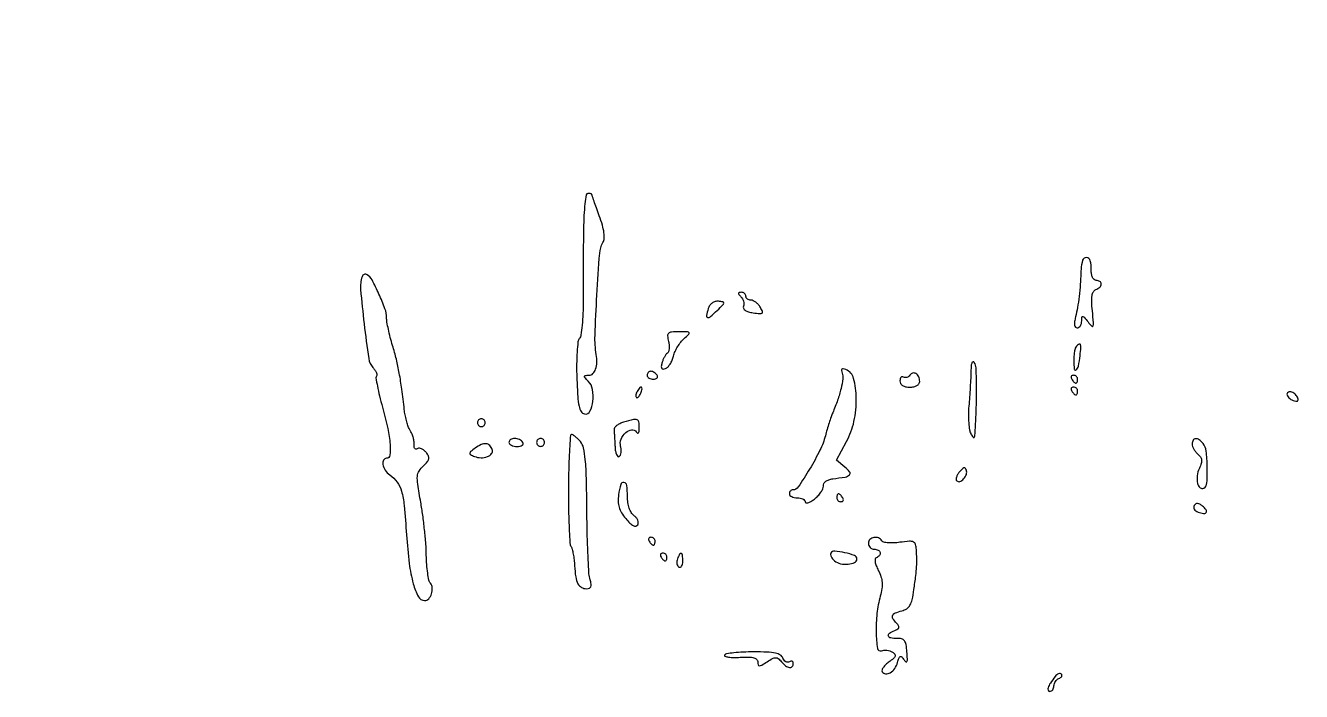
# Model space of a CAD drawing. Extents: x 0 to 4160, y 0 to 3120.
# Drawn here: x 1269.6 to 1592.7, y 2273 to 2441.5 of the extents above; entities that cross this region are included whole.
import ezdxf

# ---------------------------------------------------------------- set-up
doc = ezdxf.new("R2010")
doc.units = 0

msp = doc.modelspace()

# ---------------------------------------------------------------- linework, layer by layer
for points in [[(4159.499279, 606.274193, 0.000001), (4159.667734, 974.478125, 0.000057)], [(757.647081, 3119.740147, 0.000002), (520.492565, 3119.487217, 0.4139)], [(1964.75, 0.149832, 0.000016), (2717.930904, 0.232101, 0.000028), (3351.473438, 0.357111)]]:
    msp.add_lwpolyline(points, format="xyb")
for points in [[(1410.869643, 2389.75, 0.001388), (1410.822577, 2385.591125, 0.000867), (1410.789421, 2380.720313, 0.00087), (1410.773427, 2375.920687, 0.001584), (1410.779603, 2372, -0.010724), (1410.723773, 2368.657959, -0.014584), (1410.520919, 2365.649099, -0.011425), (1410.225106, 2363.181982, -0.137872), (1409.842358, 2362.316081, 0.145683), (1409.472094, 2361.442483, 0.011395), (1409.24525, 2358.893684, 0.01477), (1409.131975, 2355.786574, 0.010741), (1409.182397, 2352.327892, 0.006633), (1409.413275, 2347.650849, 0.037105), (1409.755009, 2345.167763, 0.081766), (1410.29128, 2343.801809, 0.214287), (1411.134628, 2343.210706, 0.335812), (1412.506689, 2343.888474, 0.087694), (1413.25325, 2346.398688, 0.072733), (1413.159154, 2349.426028, 0.153467), (1412.083504, 2351.487925, -0.011086), (1411.216485, 2352.394267, -0.222044), (1411.104861, 2352.75, -0.351382), (1411.323312, 2352.958478, -0.021562), (1412.285714, 2353, 0.202458), (1413.25967, 2353.411226, 0.110711), (1413.950182, 2354.534349, 0.077644), (1414.25317, 2356.240642, 0.046778), (1414.10352, 2358.294704, -0.050005), (1413.787774, 2363.050867, -0.006373), (1414.263853, 2373.307422, -0.00398), (1414.976075, 2383.907291, -0.10922), (1415.777183, 2386.566332, 0.109927), (1416.097295, 2387.634248, 0.051437), (1416.053003, 2389.084664, 0.037686), (1415.655948, 2390.959979, 0.016613), (1414.864779, 2393.369949, -0.00156), (1414.150021, 2395.344525, -0.002431), (1413.547779, 2397.050692, -0.000686), (1413.033064, 2398.53837, -0.083121), (1413, 2398.735883, 0.288579), (1412.935728, 2398.837969, 0.047233), (1412.70625, 2398.922416, 0.03963), (1412.383213, 2398.980865, 0.024951), (1412, 2399, 0.364081), (1411.577734, 2398.645536, 0.013136), (1411.243978, 2396.404911, 0.017757), (1410.989535, 2393.456589, 0.009122)], [(1536.863571, 2379.833333, -0.007305), (1536.656584, 2376.108754, -0.011412), (1536.358522, 2372.911314, -0.01319), (1535.963016, 2370.14782, -0.019457), (1535.458351, 2367.75, 0.027043), (1535.227771, 2366.565603, 0.07302), (1535.234248, 2365.710894, 0.134593), (1535.46381, 2365.19813, 0.224218), (1535.883423, 2365, 0.153142), (1536.311798, 2365.134355, 0.095846), (1536.681348, 2365.514062, 0.079094), (1536.936418, 2366.080855, 0.06179), (1537.031803, 2366.75, -0.023959), (1537.095529, 2367.712968, -0.425929), (1537.318456, 2367.882965, -0.181365), (1537.684612, 2367.676877, -0.007627), (1538.644243, 2366.5, 0.025665), (1539.578047, 2365.435586, 0.547678), (1539.918611, 2365.505603, 0.114123), (1540.022266, 2366.24842, 0.003561), (1539.726794, 2369.325266, -0.01533), (1539.558004, 2371.658912, -0.05148), (1539.651781, 2373.186232, -0.089509), (1539.997035, 2374.153833, -0.172458), (1540.614354, 2374.682255, 0.095344), (1541.594658, 2375.292115, 0.200025), (1541.961589, 2376.09362, 0.270363), (1541.613161, 2376.741205, 0.138138), (1540.694311, 2377, -0.185497), (1540.180956, 2377.197239, -0.099953), (1539.771573, 2377.749499, -0.07225), (1539.513073, 2378.602017, -0.04279), (1539.444311, 2379.664447, 0.065107), (1539.189728, 2381.987947, 0.327588), (1538.247598, 2382.779062, 0.345057), (1537.263181, 2382.106769, 0.066643)], [(1354.809091, 2377.927274, 0.102409), (1354.428521, 2374.707299, 0.007932), (1355.320637, 2366.019358, 0.006317), (1356.480267, 2357.205917, 0.149117), (1357.536321, 2354.959866, -0.033121), (1358.059124, 2354.299087, -0.049616), (1358.41418, 2353.655263, -0.062792), (1358.568291, 2353.118133, -0.239262), (1358.463271, 2352.796604, 0.240758), (1358.314712, 2352.33738, 0.006938), (1358.680054, 2350.253146, 0.012579), (1359.218794, 2347.756888, 0.008154), (1359.961089, 2344.897855, -0.013766), (1361.299205, 2339.495426, -0.033737), (1361.901854, 2335.448353, -0.048643), (1361.856666, 2332.764145, -0.381192), (1361, 2332, 0.278928), (1360.218644, 2331.527343, 0.17007), (1360.056945, 2330.426347, 0.1027), (1360.657461, 2328.989095, 0.086555), (1361.811207, 2327.806704, -0.078297), (1363.685556, 2325.947816, -0.090535), (1364.784278, 2323.688799, -0.044714), (1365.453382, 2320.068137, -0.006507), (1366.055006, 2312.597514, 0.014047), (1366.747944, 2305.35885, 0.036587), (1367.769715, 2300.230677, 0.053446), (1369.057923, 2296.973345, 0.276914), (1370.643011, 2296.007802, 0.210454), (1371.664623, 2296.449433, 0.107011), (1372.39178, 2297.677211, 0.098721), (1372.580605, 2299.183719, 0.156409), (1372.099287, 2300.380366, -0.121832), (1371.728924, 2301.146578, -0.016051), (1371.410979, 2302.937655, -0.017854), (1371.174081, 2305.125029, -0.014099), (1371.069398, 2307.503618, 0.015011), (1370.94004, 2310.325606, 0.007397), (1370.614978, 2313.902788, 0.007333), (1370.167748, 2317.60925, 0.010613), (1369.655379, 2320.867575, -0.006114), (1368.895446, 2325.43222, -0.056225), (1368.814446, 2327.435541, -0.120091), (1369.241639, 2328.764776, -0.067798), (1370.31929, 2330.082837, 0.028233), (1371.311968, 2331.118269, 0.125108), (1371.682788, 2331.868705, 0.166372), (1371.596679, 2332.584641, 0.0609), (1371.037968, 2333.454252, 0.049598), (1370.48854, 2333.996648, 0.063595), (1369.884391, 2334.369407, 0.07757), (1369.319835, 2334.526247, 0.169013), (1368.886693, 2334.429973, -0.096707), (1368.548493, 2334.30238, -0.174428), (1368.260466, 2334.354029, -0.171182), (1368.067758, 2334.578731, -0.09272), (1368, 2334.940983, 0.020289), (1367.949073, 2336.195475, 0.045373), (1367.786056, 2337.134827, 0.042015), (1367.447542, 2338.072377, 0.015231), (1366.817792, 2339.340459, -0.040792), (1366.415258, 2340.266969, -0.017147), (1366.021175, 2341.568399, -0.01683), (1365.692828, 2342.995899, -0.021018), (1365.489074, 2344.340459, 0.006028), (1364.866206, 2349.487827, 0.012114), (1364.227616, 2353.529571, 0.014351), (1363.478934, 2357.048544, 0.014047), (1362.524918, 2360.544239, -0.010155), (1361.94867, 2362.592809, -0.010353), (1361.460054, 2364.650008, -0.01017), (1361.109269, 2366.453071, -0.041664), (1361.010824, 2367.562171, 0.086832), (1360.604602, 2369.813977, 0.018205), (1359.083041, 2373.535519, 0.015807), (1357.316904, 2377.135179, 0.133148), (1356.092788, 2378.442654, 0.108479), (1355.713327, 2378.5758, 0.12645), (1355.335391, 2378.526307, 0.121723), (1355.017766, 2378.297611, 0.095982)], [(1442.455243, 2369.858984, 0.024825), (1441.991107, 2368.0979, 0.419497), (1442.291795, 2367.645248, 0.229126), (1443.012659, 2367.837344, 0.013234), (1444.752, 2369.417158, 0.006389), (1446.169592, 2370.81007, 0.16482), (1446.402687, 2371.286881, 0.399858), (1446.190283, 2371.576509, 0.025523), (1445.048549, 2371.72139, 0.088137), (1444.215684, 2371.637291, 0.086806), (1443.457852, 2371.27156, 0.084146), (1442.850985, 2370.658216, 0.076363)], [(1450.721855, 2372.878145, -0.070404), (1451.114874, 2372.355559, -0.060406), (1451.372605, 2371.716934, -0.062881), (1451.46282, 2371.064095, -0.094815), (1451.361802, 2370.500458, 0.202243), (1451.379791, 2369.950456, 0.135563), (1451.791329, 2369.463128, 0.080225), (1452.620043, 2369.073061, 0.033535), (1453.830201, 2368.811613, 0.011087), (1455.565742, 2368.596079, 0.189589), (1456.108268, 2368.748184, 0.354099), (1456.209933, 2369.159921, 0.029929), (1455.649707, 2370.1893, 0.045572), (1455.12384, 2370.88201, 0.045552), (1454.481115, 2371.468107, 0.049513), (1453.823328, 2371.87082, 0.113082), (1453.259453, 2372, -0.077892), (1452.778323, 2372.07541, -0.090277), (1452.369964, 2372.29375, -0.10078), (1452.096967, 2372.618624, -0.125138), (1452, 2373, 0.119248), (1451.907722, 2373.381414, 0.100665), (1451.6475, 2373.70625, 0.092192), (1451.25832, 2373.924388, 0.081935), (1450.8, 2374, 0.05518), (1450.283088, 2373.94278, 0.331599), (1450.117414, 2373.75, 0.192263), (1450.219973, 2373.430213, 0.023795)], [(1432.395262, 2361.561285, -0.03688), (1432.564567, 2360.587704, -0.047277), (1432.568172, 2359.678643, -0.055129), (1432.421224, 2358.956196, -0.178461), (1432.124377, 2358.576869, 0.093979), (1431.749866, 2358.234232, 0.03314), (1431.351699, 2357.621367, 0.031506), (1430.99322, 2356.873356, 0.032045), (1430.733892, 2356.090402, 0.033846), (1430.566412, 2355.210603, 0.172674), (1430.67414, 2354.732299, 0.271796), (1431.016065, 2354.555799, 0.078198), (1431.621817, 2354.685119, 0.113314), (1432.203566, 2355.076382, 0.045153), (1432.798662, 2355.838716, 0.04169), (1433.316172, 2356.810734, 0.041027), (1433.668533, 2357.860301, -0.045797), (1434.062848, 2358.998786, -0.029318), (1434.713968, 2360.238651, -0.029384), (1435.501945, 2361.38812, -0.047678), (1436.312911, 2362.25, 0.01019), (1437.578313, 2363.407562, 0.375444), (1437.611326, 2363.768635, 0.234623), (1437.215094, 2363.976302, 0.005459), (1435.044602, 2364, 0.018177), (1433.144336, 2363.930893, 0.169425), (1432.402664, 2363.609981, 0.235269), (1432.153292, 2362.956671, 0.037119)], [(1535.666667, 2360.333333, 0.127719), (1535.40797, 2359.893158, 0.02436), (1535.195833, 2358.98125, 0.024553), (1535.048919, 2357.864095, 0.020418), (1535, 2356.666667, 0.031589), (1535.132502, 2354.571483, 0.586621), (1535.623915, 2354.373247, 0.177471), (1536.201019, 2355.331874, 0.018677), (1536.606966, 2357.959829, 0.00822), (1536.812631, 2360.020569, 0.115568), (1536.704389, 2360.751188, 0.461214), (1536.357546, 2360.869727, 0.062691)], [(1508.967449, 2354, -0.007379), (1508.911258, 2352.287738, -0.003025), (1508.786657, 2349.965857, -0.002992), (1508.622848, 2347.474112, -0.003829), (1508.440701, 2345.181642, 0.019101), (1508.335353, 2343.022241, 0.021088), (1508.40148, 2340.93157, 0.021038), (1508.60712, 2339.16457, 0.09281), (1508.958156, 2338.181642, 0.018817), (1509.51793, 2337.300064, 0.422635), (1509.786812, 2337.254545, 0.215653), (1509.973978, 2337.586063, 0.008645), (1510.075778, 2339, 0.005731), (1510.361298, 2345.616986, 0.011495), (1510.406661, 2350.84717, 0.009597), (1510.27233, 2354.854429, 0.128947), (1509.828923, 2356.242568, 0.264426), (1509.508137, 2356.412896, 0.302536), (1509.229152, 2356.215211, 0.070292), (1509.040107, 2355.394566, 0.017004)], [(1427, 2353, 0.153634), (1427.120018, 2352.618621, 0.097988), (1427.457961, 2352.29375, 0.080552), (1427.962904, 2352.074545, 0.062283), (1428.559017, 2352, 0.066118), (1429.110654, 2352.073267, 0.138808), (1429.478525, 2352.29375, 0.191142), (1429.607943, 2352.620352, 0.139169), (1429.5, 2353, 0.06081), (1429.193797, 2353.382515, 0.051032), (1428.7871, 2353.70625, 0.053229), (1428.346558, 2353.926698, 0.089642), (1427.940983, 2354, 0.105429), (1427.581949, 2353.923444, 0.099231), (1427.276414, 2353.70625, 0.096318), (1427.071618, 2353.381732, 0.092995)], [(1476.346462, 2353.539517, -0.123276), (1476.521046, 2352.104841, -0.027184), (1476.077179, 2349.645731, -0.025701), (1475.213434, 2346.690123, -0.018695), (1473.964716, 2343.5, 0.018859), (1473.563241, 2342.473352, 0.006568), (1473.060819, 2340.966944, 0.006513), (1472.550609, 2339.292461, 0.007547), (1472.109905, 2337.685341, -0.052471), (1470.753935, 2334.054217, -0.019587), (1468.134624, 2329.275612, -0.011807), (1465.257472, 2324.728942, -0.250817), (1463.895754, 2324, 0.110862), (1463.554034, 2323.923289, 0.100003), (1463.263128, 2323.70625, 0.094776), (1463.067998, 2323.381812, 0.088351), (1463, 2323, 0.191087), (1463.151477, 2322.618118, 0.088204), (1463.5875, 2322.29375, 0.068025), (1464.234582, 2322.073693, 0.048028), (1465, 2322, -0.050362), (1465.765305, 2321.92272, -0.070333), (1466.4125, 2321.692536, -0.090461), (1466.847824, 2321.352878, -0.183982), (1467, 2320.953315, 0.358403), (1467.200804, 2320.709163, 0.124139), (1467.690635, 2320.735041, 0.059704), (1468.448042, 2321.072425, 0.026987), (1469.351097, 2321.680066, 0.039627), (1470.243207, 2322.471167, 0.041816), (1470.981862, 2323.379867, 0.04562), (1471.475615, 2324.267199, 0.121314), (1471.601097, 2324.976267, -0.142818), (1471.741737, 2325.612886, -0.105392), (1472.215348, 2326.162617, -0.08209), (1472.991222, 2326.572307, -0.050736), (1474, 2326.798551, 0.012466), (1477.127229, 2327.252551, 0.150111), (1478.201255, 2327.794201, 0.383966), (1478.256207, 2328.550938, 0.055657), (1477.081677, 2329.757549), (1474.960433, 2331.5), (1477.480216, 2336.204194, 0.070331), (1479.355507, 2341.320502, 0.055573), (1479.943847, 2347.192358, 0.060623), (1479.276642, 2352.207291, 0.24234), (1477.276445, 2354.447412, 0.046789), (1476.624729, 2354.629814, 0.242801), (1476.278525, 2354.523859, 0.247574), (1476.16851, 2354.182793, 0.048299)], [(1493.5, 2353, -0.088941), (1493.185645, 2352.649431, -0.094986), (1492.775821, 2352.439712, -0.099917), (1492.334982, 2352.402413, -0.110145), (1491.930902, 2352.542705, 0.153598), (1491.57792, 2352.63237, 0.191518), (1491.273452, 2352.49107, 0.129571), (1491.067661, 2352.114487, 0.06068), (1491, 2351.559017, 0.130045), (1491.173602, 2350.902836, 0.12462), (1491.650894, 2350.405902, 0.093033), (1492.435988, 2350.099526, 0.046667), (1493.5, 2350, 0.047734), (1494.521252, 2350.09772, 0.083213), (1495.316268, 2350.394098, 0.111514), (1495.818168, 2350.856992, 0.15208), (1496, 2351.440983, 0.10389), (1495.752183, 2352.620803, 0.150912), (1495.060642, 2353.419467, 0.211498), (1494.214424, 2353.539359, 0.187427)], [(1534.5, 2352, 0.029505), (1534.768994, 2351.617226, 0.035638), (1535.066025, 2351.29375, 0.038439), (1535.34829, 2351.065539, 0.151918), (1535.559017, 2351, 0.210953), (1535.727648, 2351.07446, 0.081139), (1535.870461, 2351.29375, 0.061769), (1535.967655, 2351.617151, 0.042167), (1536, 2352, 0.105053), (1535.918938, 2352.381556, 0.099167), (1535.688914, 2352.70625, 0.09642), (1535.345238, 2352.923877, 0.093332), (1534.940983, 2353, 0.108972), (1534.586039, 2352.921712, 0.182303), (1534.3746, 2352.70625, 0.161196), (1534.343488, 2352.3821, 0.082592)], [(1424.458881, 2348.933469, 0.049364), (1424.242038, 2348.490157, 0.059701), (1424.133355, 2348.040231, 0.070517), (1424.142323, 2347.651151, 0.156651), (1424.276326, 2347.390341, 0.281567), (1424.50546, 2347.335123, 0.118528), (1424.786868, 2347.507038, 0.069269), (1425.083816, 2347.899181, 0.035865), (1425.345077, 2348.456872, 0.029555), (1425.696703, 2349.564815, 0.344086), (1425.525317, 2349.954259, 0.36195), (1425.120758, 2349.871774, 0.030391)], [(1534.5, 2349, 0.029505), (1534.768994, 2348.617226, 0.035638), (1535.066025, 2348.29375, 0.038439), (1535.34829, 2348.065539, 0.151918), (1535.559017, 2348, 0.210953), (1535.727648, 2348.07446, 0.081139), (1535.870461, 2348.29375, 0.061769), (1535.967655, 2348.617151, 0.042167), (1536, 2349, 0.105053), (1535.918938, 2349.381556, 0.099167), (1535.688914, 2349.70625, 0.09642), (1535.345238, 2349.923877, 0.093332), (1534.940983, 2350, 0.108972), (1534.586039, 2349.921712, 0.182303), (1534.3746, 2349.70625, 0.161196), (1534.343488, 2349.3821, 0.082592)], [(1589, 2348.190322, 0.13514), (1589.115141, 2347.772094, 0.062067), (1589.465171, 2347.322276, 0.054888), (1589.977839, 2346.911187, 0.049992), (1590.58356, 2346.606309, 0.045328), (1591.219753, 2346.426249, 0.161356), (1591.633872, 2346.482386, 0.257062), (1591.818151, 2346.74444, 0.108271), (1591.77106, 2347.18682, 0.120025), (1591.180521, 2348.127369, 0.106345), (1590.198675, 2348.742032, 0.180578), (1589.373328, 2348.733894, 0.310331)], [(1384, 2341, 0.099038), (1384.076342, 2340.618362, 0.097945), (1384.29375, 2340.29375, 0.097945), (1384.618362, 2340.076342, 0.099038), (1385, 2340, 0.099038), (1385.381638, 2340.076342, 0.097945), (1385.70625, 2340.29375, 0.097945), (1385.923658, 2340.618362, 0.099038), (1386, 2341, 0.099038), (1385.923658, 2341.381638, 0.097945), (1385.70625, 2341.70625, 0.097945), (1385.381638, 2341.923658, 0.099038), (1385, 2342, 0.099038), (1384.618362, 2341.923658, 0.097945), (1384.29375, 2341.70625, 0.097945), (1384.076342, 2341.381638, 0.099038)], [(1421, 2341.105235, 0.043285), (1420.050651, 2340.750258, 0.056406), (1419.26375, 2340.260161, 0.068479), (1418.743059, 2339.717056, 0.179489), (1418.6, 2339.204915, -0.00489), (1418.64807, 2338.54781, -0.00117), (1418.714687, 2337.455358, -0.001202), (1418.785234, 2336.200499, -0.00119), (1418.85, 2334.940983, 0.029064), (1418.971948, 2333.806792, 0.058725), (1419.22211, 2332.945056, 0.105863), (1419.549854, 2332.476914, 0.337683), (1419.90612, 2332.441979, 0.15695), (1420.214871, 2332.804209, 0.063302), (1420.388996, 2333.438129, 0.054252), (1420.415092, 2334.22299, 0.045185), (1420.27753, 2335.046726, -0.16142), (1420.392202, 2336.827642, -0.111701), (1421.552699, 2338.499216, -0.152848), (1423.062056, 2339.206309, -0.292689), (1424.228353, 2338.664757, 0.120237), (1424.526443, 2338.378669, 0.39007), (1424.771104, 2338.432944, 0.127036), (1424.936683, 2338.878315, 0.024109), (1424.984687, 2339.75, 0.038265), (1424.88254, 2341.213435, 0.28128), (1424.452814, 2341.729284, 0.141857), (1423.565719, 2341.770124, 0.008869)], [(1392, 2336, 0.195654), (1392.155423, 2335.618015, 0.086673), (1392.604836, 2335.29375, 0.066561), (1393.270941, 2335.073608, 0.0466), (1394.059017, 2335, 0.047867), (1394.804599, 2335.071541, 0.104212), (1395.33165, 2335.29375, 0.181468), (1395.558599, 2335.621877, 0.202618), (1395.5, 2336, 0.08825), (1395.157656, 2336.382836, 0.053305), (1394.640225, 2336.70625, 0.051278), (1394.038022, 2336.925833, 0.061875), (1393.440983, 2337, 0.067639), (1392.890182, 2336.925146, 0.08433), (1392.423289, 2336.70625, 0.09965), (1392.111069, 2336.38134, 0.142666)], [(1399, 2336, 0.099038), (1399.076342, 2335.618362, 0.097945), (1399.29375, 2335.29375, 0.097945), (1399.618362, 2335.076342, 0.099038), (1400, 2335, 0.099038), (1400.381638, 2335.076342, 0.097945), (1400.70625, 2335.29375, 0.097945), (1400.923658, 2335.618362, 0.099038), (1401, 2336, 0.099038), (1400.923658, 2336.381638, 0.097945), (1400.70625, 2336.70625, 0.097945), (1400.381638, 2336.923658, 0.099038), (1400, 2337, 0.099038), (1399.618362, 2336.923658, 0.097945), (1399.29375, 2336.70625, 0.097945), (1399.076342, 2336.381638, 0.099038)], [(1407.064542, 2324.407111, 0.004932), (1407.090368, 2319.11486, 0.007261), (1407.226406, 2314.467801, 0.003789), (1407.427593, 2310.55443, 0.124292), (1407.710719, 2309.65905, -0.075404), (1407.999078, 2308.982778, -0.017031), (1408.27063, 2307.759642, -0.017274), (1408.489213, 2306.312051, -0.015993), (1408.614251, 2304.815138, 0.022872), (1408.892055, 2301.96282, 0.085649), (1409.445551, 2300.2567, 0.147769), (1410.350935, 2299.337819, 0.125498), (1411.675648, 2299, 0.09336), (1412.366047, 2299.130044, 0.211214), (1412.733057, 2299.499463, 0.13492), (1412.79804, 2300.163168, 0.032328), (1412.537534, 2301.25, -0.059813), (1412.2574, 2302.785934, -0.003769), (1412.011784, 2307.382695, -0.005507), (1411.820276, 2312.878995, -0.004061), (1411.724726, 2318.967687, 0.00396), (1411.600383, 2326.994855, 0.017892), (1411.323195, 2331.672512, 0.029073), (1410.86652, 2334.632051, 0.12486), (1410.081582, 2336.217687, 0.021248), (1409.445138, 2336.900058, 0.026284), (1408.794764, 2337.476445, 0.026219), (1408.212084, 2337.892583, 0.142899), (1407.843909, 2338, 0.394461), (1407.554742, 2337.729831, 0.002658), (1407.321431, 2334.007089, 0.008166), (1407.141677, 2329.619169, 0.004907)], [(1565, 2335.622445, 0.084109), (1565.104105, 2335.007953, 0.043844), (1565.424164, 2334.297522, 0.041972), (1565.891452, 2333.60682, 0.049884), (1566.443962, 2333.046507, -0.069035), (1567.091731, 2332.337396, -0.125446), (1567.361296, 2331.605251, -0.0997), (1567.276069, 2330.716013, -0.033321), (1566.812502, 2329.487833, 0.075962), (1566.266824, 2327.560422, 0.087317), (1566.362159, 2325.6526, 0.157452), (1567.016667, 2324.551897, 0.330161), (1567.955716, 2324.472631, 0.243078), (1568.729433, 2325.762465, 0.020124), (1568.822921, 2329.797376, 0.023652), (1568.562803, 2333.832723, 0.1427), (1567.763126, 2335.75, 0.065287), (1566.791242, 2336.677005, 0.171016), (1565.880798, 2336.951298, 0.258198), (1565.246696, 2336.561225, 0.129198)], [(1383.459563, 2334.584899, 0.011783), (1382.287229, 2333.678822, 0.2003), (1382.060824, 2333.258291, 0.309025), (1382.251161, 2332.910645, 0.025159), (1383.25, 2332.464431, 0.088347), (1384.917848, 2332.137461, 0.095692), (1386.546701, 2332.422859, 0.134254), (1387.593317, 2333.187836, 0.253869), (1387.770658, 2334.188026, 0.115269), (1387.134299, 2335.22299, 0.176344), (1386.191527, 2335.667863, 0.129995), (1384.95248, 2335.459327, 0.052332)], [(1506.070948, 2328.585487, 0.041572), (1505.600351, 2327.911633, 0.057946), (1505.306939, 2327.237972, 0.073123), (1505.220814, 2326.664323, 0.199702), (1505.374166, 2326.292501, 0.293027), (1506.174115, 2326.117557, 0.121641), (1507.130217, 2326.767295, 0.097781), (1507.814798, 2327.917471, 0.167462), (1507.825949, 2329.022153, 0.122784), (1507.559329, 2329.441715, 0.256466), (1507.196462, 2329.537565, 0.129694), (1506.713434, 2329.27255, 0.029588)], [(1419.744374, 2322.75, 0.043979), (1419.643674, 2321.06019, 0.066784), (1419.880309, 2319.609996, 0.063953), (1420.501591, 2318.22936, 0.036746), (1421.56951, 2316.746202, 0.02311), (1422.635298, 2315.58764, 0.073725), (1423.479986, 2314.966982, 0.152306), (1424.120512, 2314.847635, 0.228651), (1424.591411, 2315.147906, 0.143654), (1424.737951, 2315.681086, 0.090451), (1424.610269, 2316.318987, 0.076901), (1424.231308, 2316.963613, 0.063703), (1423.652775, 2317.511946, -0.098777), (1422.970907, 2318.254963, -0.054316), (1422.446532, 2319.37733, -0.046955), (1422.111623, 2320.777985, -0.03523), (1422, 2322.360243, 0.029573), (1421.835197, 2325.144139, 0.331787), (1421.11746, 2325.900844, 0.384263), (1420.309977, 2325.391629, 0.031763)], [(1475, 2322, 0.105053), (1475.081062, 2321.618444, 0.099167), (1475.311086, 2321.29375, 0.09642), (1475.654762, 2321.076123, 0.093332), (1476.059017, 2321, 0.108972), (1476.413961, 2321.078288, 0.182303), (1476.6254, 2321.29375, 0.161196), (1476.656512, 2321.6179, 0.082592), (1476.5, 2322, 0.029505), (1476.231006, 2322.382774, 0.035638), (1475.933975, 2322.70625, 0.038439), (1475.65171, 2322.934461, 0.151918), (1475.440983, 2323, 0.210953), (1475.272352, 2322.92554, 0.081139), (1475.129539, 2322.70625, 0.061769), (1475.032345, 2322.382849, 0.042167)], [(1565.525646, 2320.041495, 0.14583), (1565.403921, 2319.591099, 0.123842), (1565.536794, 2319.114873, 0.101013), (1565.914532, 2318.684072, 0.070914), (1566.479746, 2318.369399, 0.051311), (1567.848815, 2317.999508, 0.281237), (1568.527978, 2318.276275, 0.330472), (1568.526089, 2318.944842, 0.059295), (1567.613194, 2319.906058, 0.042311), (1566.929072, 2320.382325, 0.115204), (1566.367844, 2320.552364, 0.161769), (1565.906961, 2320.431745, 0.11057)], [(1427.5, 2311, 0.029505), (1427.768994, 2310.617226, 0.035638), (1428.066025, 2310.29375, 0.038439), (1428.34829, 2310.065539, 0.151918), (1428.559017, 2310, 0.210953), (1428.727648, 2310.07446, 0.081139), (1428.870461, 2310.29375, 0.061769), (1428.967655, 2310.617151, 0.042167), (1429, 2311, 0.105053), (1428.918938, 2311.381556, 0.099167), (1428.688914, 2311.70625, 0.09642), (1428.345238, 2311.923877, 0.093332), (1427.940983, 2312, 0.108972), (1427.586039, 2311.921712, 0.182303), (1427.3746, 2311.70625, 0.161196), (1427.343488, 2311.3821, 0.082592)], [(1483, 2310.5, 0.099038), (1483.114514, 2309.927543, 0.097945), (1483.440625, 2309.440625, 0.097945), (1483.927543, 2309.114514, 0.099038), (1484.5, 2309, -0.123831), (1485.466493, 2308.75691, -0.214647), (1485.961737, 2308.112305, -0.235615), (1485.786171, 2307.364377, -0.138865), (1485.012405, 2306.833333, 0.274653), (1484.72225, 2306.495209, 0.082776), (1484.716657, 2305.790022, 0.053886), (1484.984683, 2304.802048, 0.026614), (1485.522484, 2303.616267, -0.038496), (1486.200922, 2302.020759, -0.062424), (1486.49391, 2300.57847, -0.058036), (1486.431821, 2299.035353, -0.028704), (1486.015655, 2297.116267, 0.041293), (1485.179713, 2292.731891, 0.032357), (1484.98034, 2287.89204, 0.030342), (1485.317224, 2283.899836, 0.4807), (1486.340684, 2283.300491, -0.077345), (1486.957149, 2283.433191, -0.047419), (1487.701528, 2283.405544, -0.046305), (1488.452405, 2283.234133, -0.060283), (1489.090684, 2282.935671, -0.080418), (1489.687745, 2282.413794, -0.262111), (1489.778063, 2281.915508, -0.136735), (1489.377444, 2281.336364, -0.020052), (1488.23327, 2280.459769, 0.035671), (1487.405352, 2279.783441, 0.052434), (1486.793589, 2279.071339, 0.066713), (1486.466241, 2278.429695, 0.226797), (1486.515295, 2277.975252, 0.239577), (1487.383069, 2277.446872, 0.156093), (1488.548017, 2277.723382, 0.105735), (1489.687785, 2278.792489, 0.084913), (1490.401433, 2280.319175, -0.017097), (1490.767174, 2281.493023, -0.212893), (1491.079529, 2281.824467, -0.318575), (1491.447229, 2281.741739, -0.032509), (1492.032079, 2281, 0.075988), (1492.502313, 2280.49964, 0.506947), (1492.780903, 2280.577834, 0.100943), (1492.889924, 2281.263947, 0.009201), (1492.782104, 2283, 0.023522), (1492.543588, 2284.861125, 0.116203), (1492.129172, 2285.825502, 0.17406), (1491.422286, 2286.297674, 0.06999), (1490.25, 2286.420599, -0.048733), (1488.665006, 2286.519176, -0.289843), (1488.071622, 2287.04354, -0.328504), (1488.32575, 2287.735528, -0.054464), (1489.667217, 2288.425794, 0.041719), (1490.434394, 2288.79619, 0.194307), (1490.727343, 2289.178536, 0.21548), (1490.65706, 2289.629749, 0.051647), (1490.167217, 2290.232783, -0.050375), (1489.219052, 2291.394012, -0.246437), (1489.136465, 2292.210365, -0.203282), (1489.774819, 2292.851121, -0.035083), (1491.4393, 2293.395409, 0.07802), (1492.717218, 2293.93816, 0.122719), (1493.542471, 2294.790547, 0.078422), (1494.093064, 2296.216507, 0.018218), (1494.543065, 2298.753817, 0.004297), (1495.008474, 2302.299865, 0.015306), (1495.217253, 2304.580339, 0.019911), (1495.258258, 2306.544877, 0.011871), (1495.158444, 2308.881669, 0.054166), (1494.924518, 2310.207384, 0.221069), (1494.400144, 2310.807648, 0.124857), (1493.384333, 2310.98119, 0.013528), (1491.000191, 2310.726851, -0.022465), (1489.427497, 2310.587448, -0.031036), (1488.011059, 2310.613748, -0.031767), (1486.896116, 2310.775565, -0.205205), (1486.441174, 2311.095182, 0.159351), (1485.568965, 2311.831592, 0.140004), (1484.379831, 2311.959238, 0.155542), (1483.389164, 2311.443643, 0.19811)], [(1430.5, 2307, 0.029505), (1430.768994, 2306.617226, 0.035638), (1431.066025, 2306.29375, 0.038439), (1431.34829, 2306.065539, 0.151918), (1431.559017, 2306, 0.210953), (1431.727648, 2306.07446, 0.081139), (1431.870461, 2306.29375, 0.061769), (1431.967655, 2306.617151, 0.042167), (1432, 2307, 0.105053), (1431.918938, 2307.381556, 0.099167), (1431.688914, 2307.70625, 0.09642), (1431.345238, 2307.923877, 0.093332), (1430.940983, 2308, 0.108972), (1430.586039, 2307.921712, 0.182303), (1430.3746, 2307.70625, 0.161196), (1430.343488, 2307.3821, 0.082592)], [(1434.650663, 2306.532025, 0.066719), (1434.506898, 2305.926665, 0.072258), (1434.533742, 2305.321649, 0.081026), (1434.720854, 2304.809536, 0.126981), (1435.043674, 2304.473008, 0.214542), (1435.405148, 2304.42542, 0.177225), (1435.719079, 2304.660421, 0.099152), (1435.931736, 2305.193244, 0.045552), (1436, 2305.940983, 0.020503), (1435.936989, 2307.476999, 0.275668), (1435.622791, 2307.917133, 0.395517), (1435.205874, 2307.769457, 0.027681)], [(1473.494107, 2307.990465, 0.180942), (1473.418851, 2307.610571, 0.073884), (1473.581918, 2307.101412, 0.059934), (1473.942063, 2306.548309, 0.045325), (1474.455968, 2306.036543, 0.121229), (1475.932071, 2305.320873, 0.073193), (1477.882321, 2305.195812, 0.086068), (1479.515206, 2305.619373, 0.291711), (1480.089166, 2306.5, 0.31495), (1479.493801, 2307.369706, 0.034517), (1477.044526, 2308.103993, 0.034558), (1474.499602, 2308.496888, 0.282502)], [(1446.613741, 2282.184037, 0.480752), (1446.719571, 2281.887398, 0.048078), (1447.563384, 2281.684685, 0.033011), (1448.884015, 2281.587197, 0.016633), (1450.554724, 2281.629937, -0.015381), (1452.744926, 2281.691454, -0.065712), (1454.038028, 2281.517246, -0.139539), (1454.733899, 2281.097811, -0.190006), (1455, 2280.422847, 0.07152), (1455.102594, 2279.709281, 0.341876), (1455.414494, 2279.483602, 0.126541), (1456.010007, 2279.657568, 0.01102), (1457.358857, 2280.499477, -0.019371), (1458.750056, 2281.335868, -0.124691), (1459.537677, 2281.540732, -0.175361), (1460.191161, 2281.308962, -0.047549), (1460.981302, 2280.52253, 0.052758), (1462.044895, 2279.485707, 0.129435), (1463.038809, 2279.053962, 0.254956), (1463.711191, 2279.297055, 0.183159), (1464, 2280.059017, 0.110022), (1463.921043, 2280.413498, 0.182842), (1463.704175, 2280.624118, 0.160356), (1463.377772, 2280.653933, 0.081847), (1462.992937, 2280.495635, -0.148943), (1462.562314, 2280.382065, -0.123594), (1462.105471, 2280.515309, -0.099723), (1461.690575, 2280.885502, -0.069381), (1461.385948, 2281.436618, 0.174225), (1460.731143, 2282.19629, 0.076934), (1459.473568, 2282.670862, 0.041644), (1457.397674, 2282.929692, 0.010201), (1453.952028, 2283, 0.011146), (1451.296848, 2282.940803, 0.01654), (1448.977384, 2282.760311, 0.011683), (1447.098646, 2282.506846, 0.218311)], [(1530.298201, 2276.774166, 0.016267), (1529.082856, 2275.094785, 0.062257), (1528.499657, 2273.94543, 0.181746), (1528.509004, 2273.294541, 0.308479), (1528.940983, 2273, 0.132785), (1529.344835, 2273.109176, 0.100542), (1529.688914, 2273.416146, 0.087712), (1529.920406, 2273.875334, 0.073123), (1530, 2274.416667, -0.080841), (1530.093566, 2274.99159, -0.067172), (1530.367188, 2275.548326, -0.068411), (1530.772185, 2276.003112, -0.091153), (1531.25, 2276.279762, 0.062895), (1531.683663, 2276.499311, 0.113189), (1531.95436, 2276.789242, 0.157848), (1532.02143, 2277.099993, 0.16206), (1531.892501, 2277.387261, 0.188369), (1531.583512, 2277.538517, 0.11297), (1531.173582, 2277.479856, 0.082739), (1530.720623, 2277.213106, 0.053675)]]:
    msp.add_lwpolyline(points, format="xyb", close=True)

doc.saveas('drawing.dxf')
